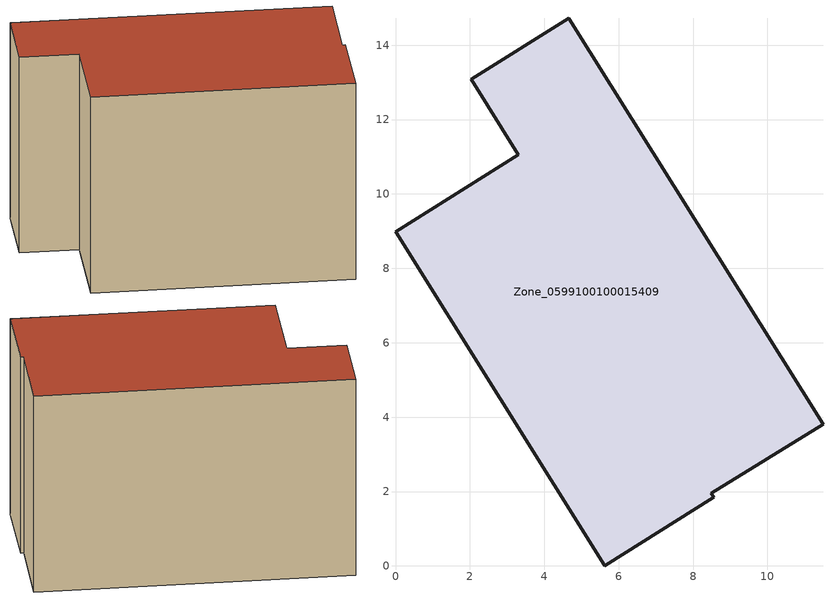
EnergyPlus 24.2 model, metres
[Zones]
Zone_0599100100015409
 floor ground (C_G): 11.49,3.81 8.49,1.96 8.56,1.84 5.62,0 0,8.98 3.31,11.05 2.04,13.08 4.66,14.73 z0
 wall outside (C_F): 11.49,3.81 4.66,14.73 2.04,13.08 3.31,11.05 0,8.98 5.62,0 8.56,1.84 8.49,1.96 11.49,3.81 z0:8.67
 roof outside (C_R): 8.49,1.96 11.49,3.81 4.66,14.73 2.04,13.08 3.31,11.05 0,8.98 5.62,0 8.56,1.84 z8.67
[BUILDING]
Pand.0599100100015409: North Axis=0; Terrain=City; Loads Convergence Tolerance Value=0.04; Temperature Convergence Tolerance Value=0.4; Solar Distribution=FullExterior; Maximum Number of Warmup Days=25; Minimum Number of Warmup Days=1
[Site:Location]
Rotterdam.The.Hague.AP_ZH_NLD Design_Conditions: Latitude=51.96; Longitude=4.45; Time Zone=1; Elevation=-4.5
[SITE:GROUNDTEMPERATURE:BUILDINGSURFACE]
18, 18, 18, 18, 18, 18, 18, 18, 18, 18, 18, 18
[MATERIAL] Thermal Absorptance=0.9; Solar Absorptance=0.7; Visible Absorptance=0.7
Name | Roughness | Thickness | Conductivity | Density | Specific Heat
G.D.2015-2018 | MediumSmooth | 0.15 | 0.0428571 | 540 | 1210
F.D.2015-2018 | Rough | 0.3 | 0.0666667 | 1920 | 840
R.D.2015-2018 | MediumRough | 0.2 | 0.0333333 | 1500 | 1000
[CONSTRUCTION]
C_G: G.D.2015-2018
C_F: F.D.2015-2018
C_R: R.D.2015-2018
[ZONE]
Zone_0599100100015409: Type=1; Multiplier=1; Ceiling Height=Autocalculate; Volume=Autocalculate; Floor Area=autocalculate; Part of Total Floor Area=Yes
[ZONEINFILTRATION:DESIGNFLOWRATE]
Infil_Zone_0599100100015409: Zone or ZoneList or Space or SpaceList=Zone_0599100100015409; Schedule=AlwaysOn; Design Flow Rate Calculation Method=Flow/Area; Flow Rate per Floor Area=0.0021; Constant Term Coefficient=1; Temperature Term Coefficient=0; Velocity Term Coefficient=0; Velocity Squared Term Coefficient=0
[HVACTEMPLATE:ZONE:IDEALLOADSAIRSYSTEM]
Zone_0599100100015409: Maximum Heating Supply Air Temperature=50; Minimum Cooling Supply Air Temperature=13; Maximum Heating Supply Air Humidity Ratio=0.0156; Minimum Cooling Supply Air Humidity Ratio=0.0077; Heating Limit=NoLimit; Cooling Limit=NoLimit; Dehumidification Control Type=ConstantSensibleHeatRatio; Cooling Sensible Heat Ratio=0.7; Dehumidification Setpoint=60; Humidification Control Type=None; Humidification Setpoint=30; Outdoor Air Method=None; Outdoor Air Flow Rate per Person=0.00944; Outdoor Air Flow Rate per Zone Floor Area=0; Outdoor Air Flow Rate per Zone=0; Demand Controlled Ventilation Type=None; Outdoor Air Economizer Type=NoEconomizer; Heat Recovery Type=None; Sensible Heat Recovery Effectiveness=0.7; Latent Heat Recovery Effectiveness=0.65
[ZONECONTROL:THERMOSTAT]
ThermostatControl_Zone_0599100100015409: Zone or ZoneList=Zone_0599100100015409; Control Type Schedule=DualSetpointControlType; Control 1=Thermostat_Zone_0599100100015409; Temperature Difference Between Cutout And Setpoint=0
[THERMOSTATSETPOINT:DUALSETPOINT]
Thermostat_Zone_0599100100015409: Heating Setpoint Temperature Schedule=HeatingSetpoint_Zone_0599100100015409; Cooling Setpoint Temperature Schedule=CoolingSetpoint_Zone_0599100100015409
[SCHEDULE:COMPACT]
HeatingSetpoint_Zone_0599100100015409: Through: 12/31, For: AllDays, Until: 24:00, 21
CoolingSetpoint_Zone_0599100100015409: Through: 12/31, For: AllDays, Until: 24:00, 24
DualSetpointControlType: Through: 12/31, For: AllDays, Until: 24:00, 4
AlwaysOn: Through: 12/31, For: AllDays, Until: 24:00, 1
